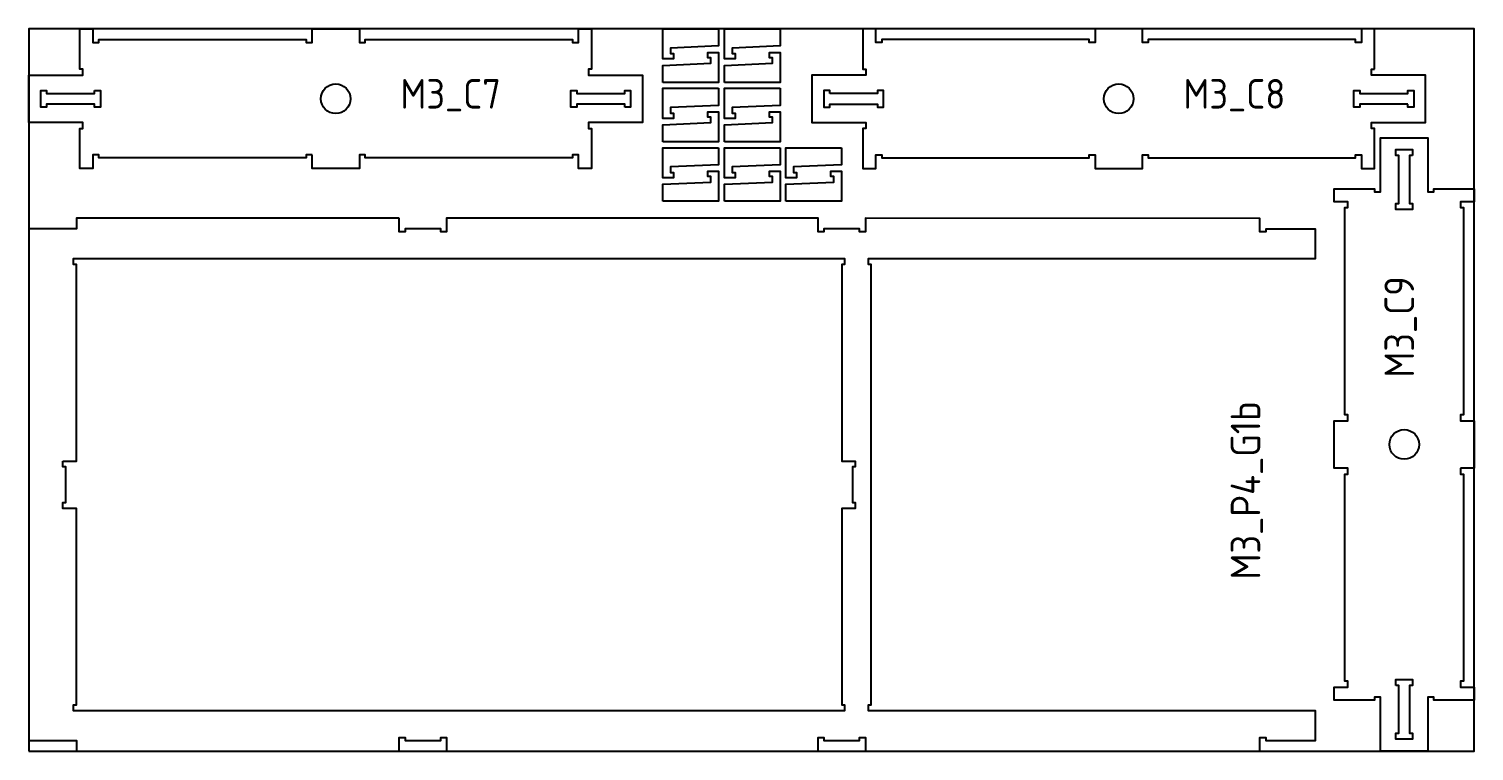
# Model space of a CAD drawing. Header units: millimetres. Extents: x -18174 to 50972, y 6312 to 16778.
# Drawn here: x -7348 to -4908, y 6312 to 7533 of the extents above; entities that cross this region are included whole.
import ezdxf

# ---------------------------------------------------------------- set-up
doc = ezdxf.new("R2010")
doc.units = ezdxf.units.MM
doc.header["$MEASUREMENT"] = 0
for name, color, linetype in [('freeswerk_CODES', 50, 'Continuous'), ('freeswerk_ELEMENTEN', 7, 'Continuous'), ('freeswerk_PLATEN', 3, 'Continuous')]:
    doc.layers.add(name, color=color, linetype=linetype)

msp = doc.modelspace()

# ---------------------------------------------------------------- linework, layer by layer
for centre in [(-6829.7, 7414.5), (-5507.7, 7414.5), (-5025.7, 6830.5)]:
    msp.add_circle(centre, 25)
at = {"layer": 'freeswerk_ELEMENTEN'}
for points in [[(-6869.7, 7319.5), (-6879.7, 7319.5), (-6879.7, 7314.5), (-7229.7, 7314.5), (-7229.7, 7319.5), (-7239.7, 7319.5), (-7239.7, 7296.5), (-7261.7, 7296.5), (-7261.7, 7364.5), (-7256.7, 7364.5), (-7256.7, 7374.5), (-7347.7, 7374.5), (-7347.7, 7454.5), (-7256.7, 7454.5), (-7256.7, 7464.5), (-7261.7, 7464.5), (-7261.7, 7532.5), (-7239.7, 7532.5), (-7239.7, 7509.5), (-7229.7, 7509.5), (-7229.7, 7514.5), (-6879.7, 7514.5), (-6879.7, 7509.5), (-6869.7, 7509.5), (-6869.7, 7532.5), (-6789.7, 7532.5), (-6789.7, 7509.5), (-6779.7, 7509.5), (-6779.7, 7514.5), (-6429.7, 7514.5), (-6429.7, 7509.5), (-6419.7, 7509.5), (-6419.7, 7532.5), (-6397.7, 7532.5), (-6397.7, 7464.5), (-6402.7, 7464.5), (-6402.7, 7454.5), (-6311.7, 7454.5), (-6311.7, 7374.5), (-6402.7, 7374.5), (-6402.7, 7364.5), (-6397.7, 7364.5), (-6397.7, 7296.5), (-6419.7, 7296.5), (-6419.7, 7319.5), (-6429.7, 7319.5), (-6429.7, 7314.5), (-6779.7, 7314.5), (-6779.7, 7319.5), (-6789.7, 7319.5), (-6789.7, 7296.5), (-6869.7, 7296.5)], [(-6183.5, 7532.5), (-6183.5, 7503.7), (-6264.5, 7500.1), (-6264.5, 7490.8), (-6259.5, 7490.8), (-6259.5, 7481.7), (-6277.5, 7481.7), (-6277.5, 7532.5)], [(-6079.5, 7532.5), (-6079.5, 7503.7), (-6160.5, 7500.1), (-6160.5, 7490.8), (-6155.5, 7490.8), (-6155.5, 7481.7), (-6173.5, 7481.7), (-6173.5, 7532.5)], [(-5075.7, 7464.5), (-5075.7, 7532.5), (-5097.7, 7532.5), (-5097.7, 7509.5), (-5107.7, 7509.5), (-5107.7, 7514.5), (-5457.7, 7514.5), (-5457.7, 7509.5), (-5467.7, 7509.5), (-5467.7, 7532.5), (-5547.7, 7532.5), (-5547.7, 7509.5), (-5557.7, 7509.5), (-5557.7, 7514.5), (-5907.7, 7514.5), (-5907.7, 7509.5), (-5917.7, 7509.5), (-5917.7, 7532.5), (-5939.7, 7532.5), (-5939.7, 7464.5), (-5934.7, 7464.5), (-5934.7, 7454.5), (-6025.7, 7454.5), (-6025.7, 7374.5), (-5934.7, 7374.5), (-5934.7, 7364.5), (-5939.7, 7364.5), (-5939.7, 7296.5), (-5917.7, 7296.5), (-5917.7, 7319.5), (-5907.7, 7319.5), (-5907.7, 7314.5), (-5557.7, 7314.5), (-5557.7, 7319.5), (-5547.7, 7319.5), (-5547.7, 7296.5), (-5467.7, 7296.5), (-5467.7, 7319.5), (-5457.7, 7319.5), (-5457.7, 7314.5), (-5107.7, 7314.5), (-5107.7, 7319.5), (-5097.7, 7319.5), (-5097.7, 7296.5), (-5075.7, 7296.5), (-5075.7, 7364.5), (-5080.7, 7364.5), (-5080.7, 7374.5), (-4989.7, 7374.5), (-4989.7, 7454.5), (-5080.7, 7454.5), (-5080.7, 7464.5)], [(-6277.5, 7442.1), (-6277.5, 7470.9), (-6196.5, 7474.6), (-6196.5, 7483.8), (-6201.5, 7483.8), (-6201.5, 7492.9), (-6183.5, 7492.9), (-6183.5, 7442.1)], [(-6173.5, 7442.1), (-6173.5, 7470.9), (-6092.5, 7474.6), (-6092.5, 7483.8), (-6097.5, 7483.8), (-6097.5, 7492.9), (-6079.5, 7492.9), (-6079.5, 7442.1)], [(-7236.7, 7428.5), (-7226.7, 7428.5), (-7226.7, 7400.5), (-7236.7, 7400.5), (-7236.7, 7405.5), (-7317.7, 7405.5), (-7317.7, 7400.5), (-7327.7, 7400.5), (-7327.7, 7428.5), (-7317.7, 7428.5), (-7317.7, 7423.5), (-7236.7, 7423.5)], [(-6341.7, 7400.5), (-6341.7, 7405.5), (-6422.7, 7405.5), (-6422.7, 7400.5), (-6432.7, 7400.5), (-6432.7, 7428.5), (-6422.7, 7428.5), (-6422.7, 7423.5), (-6341.7, 7423.5), (-6341.7, 7428.5), (-6331.7, 7428.5), (-6331.7, 7400.5)], [(-6183.5, 7432.1), (-6183.5, 7403.3), (-6264.5, 7399.7), (-6264.5, 7390.4), (-6259.5, 7390.4), (-6259.5, 7381.3), (-6277.5, 7381.3), (-6277.5, 7432.1)], [(-6079.5, 7432.1), (-6079.5, 7403.3), (-6160.5, 7399.7), (-6160.5, 7390.4), (-6155.5, 7390.4), (-6155.5, 7381.3), (-6173.5, 7381.3), (-6173.5, 7432.1)], [(-5995.7, 7423.5), (-5995.7, 7428.5), (-6005.7, 7428.5), (-6005.7, 7400.5), (-5995.7, 7400.5), (-5995.7, 7405.5), (-5914.7, 7405.5), (-5914.7, 7400.5), (-5904.7, 7400.5), (-5904.7, 7428.5), (-5914.7, 7428.5), (-5914.7, 7423.5)], [(-5019.7, 7405.5), (-5100.7, 7405.5), (-5100.7, 7400.5), (-5110.7, 7400.5), (-5110.7, 7428.5), (-5100.7, 7428.5), (-5100.7, 7423.5), (-5019.7, 7423.5), (-5019.7, 7428.5), (-5009.7, 7428.5), (-5009.7, 7400.5), (-5019.7, 7400.5)], [(-6277.5, 7341.7), (-6277.5, 7370.5), (-6196.5, 7374.1), (-6196.5, 7383.4), (-6201.5, 7383.4), (-6201.5, 7392.5), (-6183.5, 7392.5), (-6183.5, 7341.7)], [(-6173.5, 7341.7), (-6173.5, 7370.5), (-6092.5, 7374.1), (-6092.5, 7383.4), (-6097.5, 7383.4), (-6097.5, 7392.5), (-6079.5, 7392.5), (-6079.5, 7341.7)], [(-4930.7, 6790.5), (-4930.7, 6780.5), (-4925.7, 6780.5), (-4925.7, 6430.5), (-4930.7, 6430.5), (-4930.7, 6420.5), (-4907.7, 6420.5), (-4907.7, 6398.5), (-4975.7, 6398.5), (-4975.7, 6403.5), (-4985.7, 6403.5), (-4985.7, 6312.5), (-5065.7, 6312.5), (-5065.7, 6403.5), (-5075.7, 6403.5), (-5075.7, 6398.5), (-5143.7, 6398.5), (-5143.7, 6420.5), (-5120.7, 6420.5), (-5120.7, 6430.5), (-5125.7, 6430.5), (-5125.7, 6780.5), (-5120.7, 6780.5), (-5120.7, 6790.5), (-5143.7, 6790.5), (-5143.7, 6870.5), (-5120.7, 6870.5), (-5120.7, 6880.5), (-5125.7, 6880.5), (-5125.7, 7230.5), (-5120.7, 7230.5), (-5120.7, 7240.5), (-5143.7, 7240.5), (-5143.7, 7262.5), (-5075.7, 7262.5), (-5075.7, 7257.5), (-5065.7, 7257.5), (-5065.7, 7348.5), (-4985.7, 7348.5), (-4985.7, 7257.5), (-4975.7, 7257.5), (-4975.7, 7262.5), (-4907.7, 7262.5), (-4907.7, 7240.5), (-4930.7, 7240.5), (-4930.7, 7230.5), (-4925.7, 7230.5), (-4925.7, 6880.5), (-4930.7, 6880.5), (-4930.7, 6870.5), (-4907.7, 6870.5), (-4907.7, 6790.5)], [(-6183.5, 7331.7), (-6183.5, 7302.9), (-6264.5, 7299.2), (-6264.5, 7290), (-6259.5, 7290), (-6259.5, 7280.9), (-6277.5, 7280.9), (-6277.5, 7331.7)], [(-6079.5, 7331.7), (-6079.5, 7302.9), (-6160.5, 7299.2), (-6160.5, 7290), (-6155.5, 7290), (-6155.5, 7280.9), (-6173.5, 7280.9), (-6173.5, 7331.7)], [(-5975.5, 7331.7), (-5975.5, 7302.9), (-6056.5, 7299.2), (-6056.5, 7290), (-6051.5, 7290), (-6051.5, 7280.9), (-6069.5, 7280.9), (-6069.5, 7331.7)], [(-5011.7, 7318.5), (-5016.7, 7318.5), (-5016.7, 7237.5), (-5011.7, 7237.5), (-5011.7, 7227.5), (-5039.7, 7227.5), (-5039.7, 7237.5), (-5034.7, 7237.5), (-5034.7, 7318.5), (-5039.7, 7318.5), (-5039.7, 7328.5), (-5011.7, 7328.5)], [(-6277.5, 7241.3), (-6277.5, 7270.1), (-6196.5, 7273.7), (-6196.5, 7283), (-6201.5, 7283), (-6201.5, 7292.1), (-6183.5, 7292.1), (-6183.5, 7241.3)], [(-6173.5, 7241.3), (-6173.5, 7270.1), (-6092.5, 7273.7), (-6092.5, 7283), (-6097.5, 7283), (-6097.5, 7292.1), (-6079.5, 7292.1), (-6079.5, 7241.3)], [(-6069.5, 7241.3), (-6069.5, 7270.1), (-5988.5, 7273.7), (-5988.5, 7283), (-5993.5, 7283), (-5993.5, 7292.1), (-5975.5, 7292.1), (-5975.5, 7241.3)], [(-6722.4, 7212.5), (-7267.4, 7212.5), (-7267.4, 7194.5), (-7347.6, 7194.5), (-7347.7, 6330.5), (-7267.4, 6330.5), (-7267.4, 6312.5), (-6722.4, 6312.5), (-6722.4, 6335.5), (-6712.4, 6335.5), (-6712.4, 6330.5), (-6652.4, 6330.5), (-6652.4, 6335.5), (-6642.4, 6335.5), (-6642.4, 6312.5), (-6015.4, 6312.5), (-6015.4, 6335.5), (-6005.4, 6335.5), (-6005.4, 6330.5), (-5945.4, 6330.5), (-5945.4, 6335.5), (-5935.4, 6335.5), (-5935.4, 6312.5), (-5269.4, 6312.4), (-5269.4, 6335.4), (-5259.4, 6335.4), (-5259.4, 6330.4), (-5175.4, 6330.4), (-5175.4, 6380.4), (-5930.4, 6380.5), (-5930.4, 6390.5), (-5925.4, 6390.5), (-5925.4, 7134.5), (-5930.4, 7134.5), (-5930.4, 7144.5), (-5175.4, 7144.4), (-5175.4, 7194.4), (-5259.4, 7194.4), (-5259.4, 7189.4), (-5269.4, 7189.4), (-5269.4, 7212.4), (-5935.4, 7212.5), (-5935.4, 7189.5), (-5945.4, 7189.5), (-5945.4, 7194.5), (-6005.4, 7194.5), (-6005.4, 7189.5), (-6015.4, 7189.5), (-6015.4, 7212.5), (-6642.4, 7212.5), (-6642.4, 7189.5), (-6652.4, 7189.5), (-6652.4, 7194.5), (-6712.4, 7194.5), (-6712.4, 7189.5), (-6722.4, 7189.5)], [(-7290.4, 6802.5), (-7267.4, 6802.5), (-7267.4, 7134.5), (-7272.4, 7134.5), (-7272.4, 7144.5), (-5970.4, 7144.5), (-5970.4, 7134.5), (-5975.4, 7134.5), (-5975.4, 6802.5), (-5952.4, 6802.5), (-5952.4, 6792.5), (-5957.4, 6792.5), (-5957.4, 6732.5), (-5952.4, 6732.5), (-5952.4, 6722.5), (-5975.4, 6722.5), (-5975.4, 6390.5), (-5970.4, 6390.5), (-5970.4, 6380.5), (-7272.4, 6380.5), (-7272.4, 6390.5), (-7267.4, 6390.5), (-7267.4, 6722.5), (-7290.4, 6722.5), (-7290.4, 6732.5), (-7285.4, 6732.5), (-7285.4, 6792.5), (-7290.4, 6792.5)], [(-5039.7, 6423.5), (-5039.7, 6433.5), (-5011.7, 6433.5), (-5011.7, 6423.5), (-5016.7, 6423.5), (-5016.7, 6342.5), (-5011.7, 6342.5), (-5011.7, 6332.5), (-5039.7, 6332.5), (-5039.7, 6342.5), (-5034.7, 6342.5), (-5034.7, 6423.5)]]:
    msp.add_lwpolyline(points, close=True, dxfattribs=at)
at = {"layer": 'freeswerk_PLATEN'}
msp.add_lwpolyline([(-7347.7, 6312.5), (-4907.7, 6312.5), (-4907.7, 7532.5), (-7347.7, 7532.5)], close=True, dxfattribs=at)

# ---------------------------------------------------------------- texts
at = {"layer": 'freeswerk_CODES', "char_height": 50, "attachment_point": 1}
for s, insert in [('{\\Fiso|c0;M3_C7}', (-6720.5, 7447.8)), ('{\\Fiso|c0;M3_C8}', (-5398.5, 7447.8))]:
    msp.add_mtext_dynamic_manual_height_columns(s, width=318.081, gutter_width=1456.3, heights=[0], dxfattribs=dict(at, insert=insert))
at = {"layer": 'freeswerk_CODES', "char_height": 50, "attachment_point": 1, "rotation": 90}
for s, insert in [('{\\Fiso|c0;M3_C9}', (-5059, 6943.4)), ('{\\Fiso|c0;M3_P4_G1b}', (-5318.6, 6602.3))]:
    msp.add_mtext_dynamic_manual_height_columns(s, width=318.081, gutter_width=1456.3, heights=[0], dxfattribs=dict(at, insert=insert))

doc.saveas('drawing.dxf')
